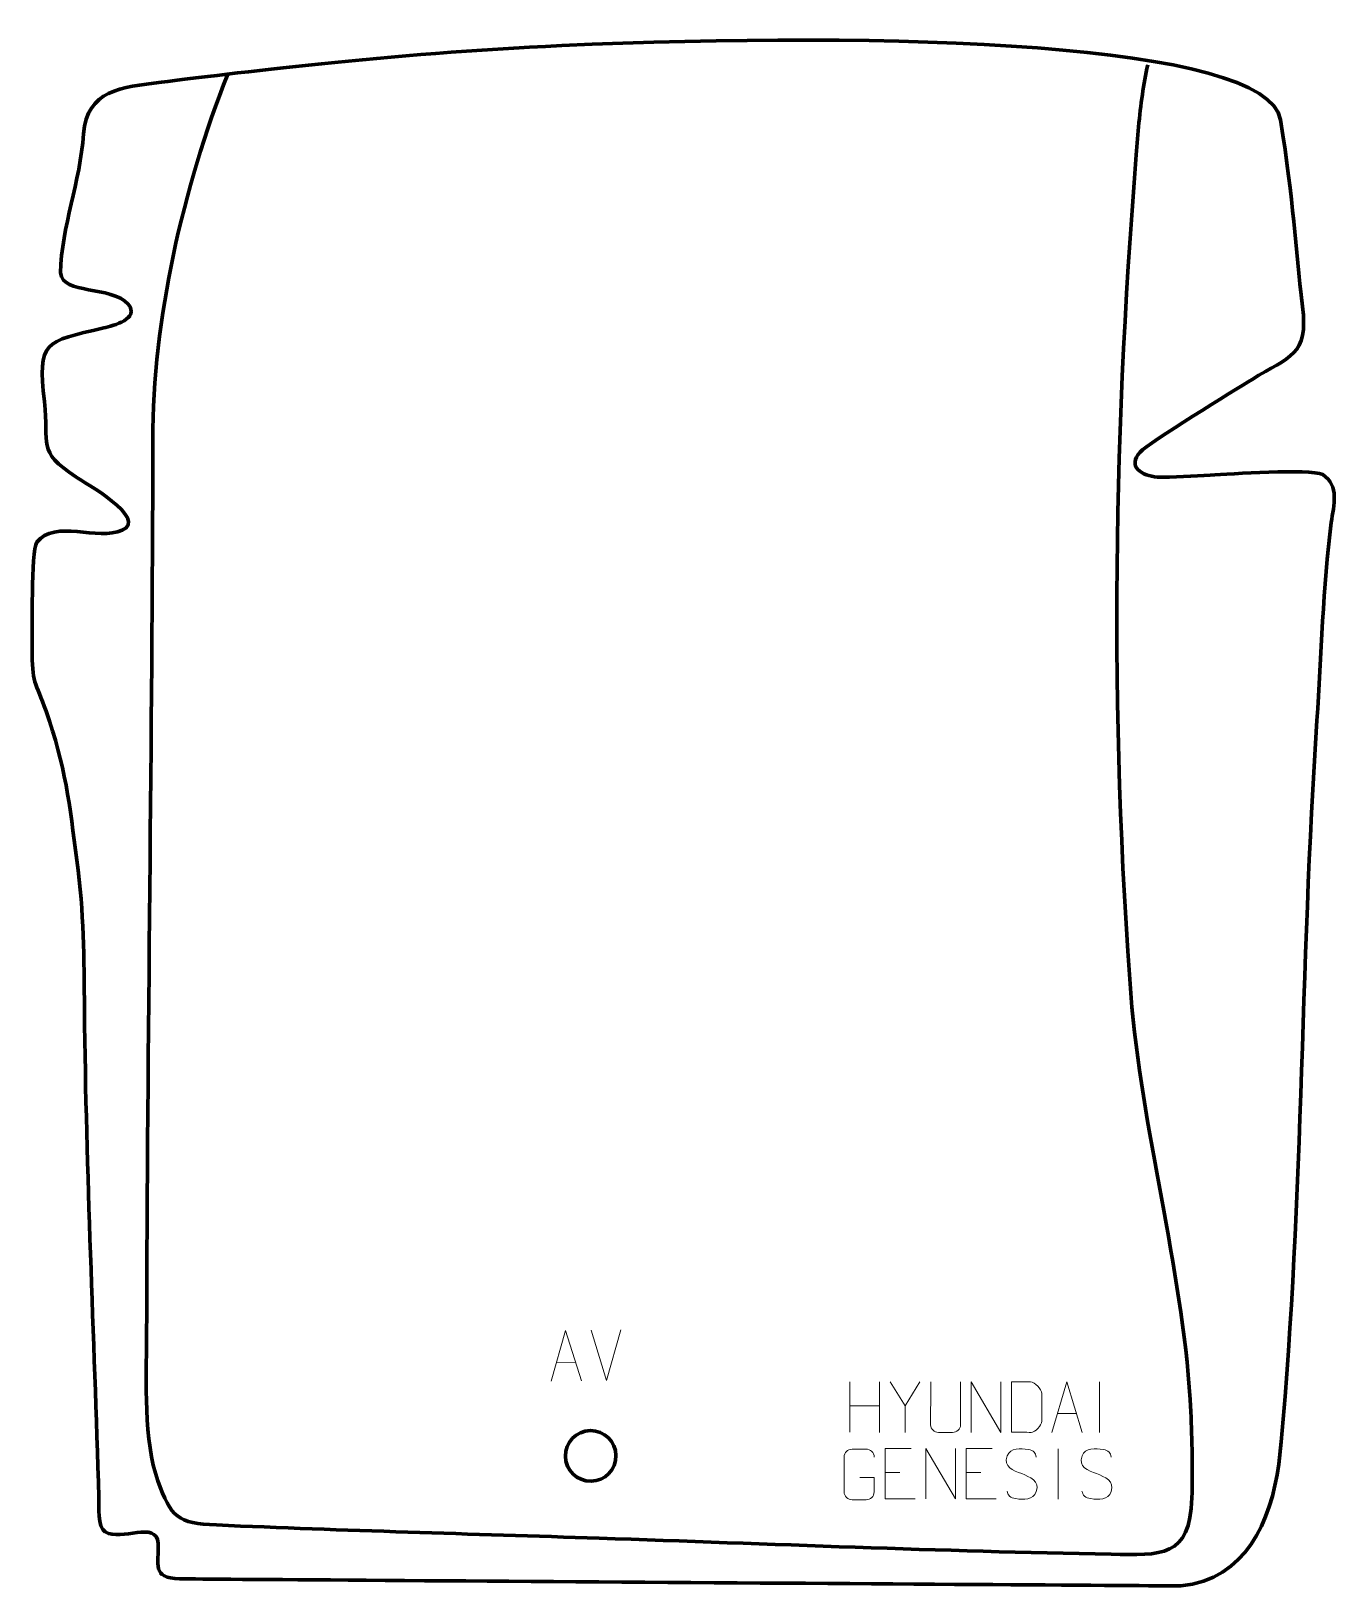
# Model space of a CAD drawing. Header units: millimetres. Extents: x 930 to 1577, y -83 to 685.
import ezdxf

# ---------------------------------------------------------------- set-up
doc = ezdxf.new("R2010")
doc.units = ezdxf.units.MM
doc.header["$MEASUREMENT"] = 0
doc.layers.add('layer 2', color=7, linetype='Continuous')
doc.layers.add('layer 3', color=7, linetype='Continuous')

msp = doc.modelspace()

# ---------------------------------------------------------------- linework, layer by layer
at = {"layer": 'layer 2', "color": 142, "lineweight": 158}
msp.add_open_spline([(1481.7158, 668.7435), (1479.7434, 659.1801), (1478.1674, 649.2862), (1477.1986, 638.0163), (1477.1986, 638.0163), (1464.6903, 490.2693), (1462.4605, 350.7074), (1473.8517, 203.0811), (1473.8517, 203.0811), (1480.0993, 136.7635), (1499.9855, 67.7881), (1502.9922, 3.1173), (1502.9922, 3.1173), (1503.6522, -11.0787), (1503.8437, -25.2976), (1503.5539, -39.5059), (1503.5539, -39.5059), (1502.6099, -69.0872), (1488.2967, -67.7697), (1463.6511, -67.3381), (1463.6511, -67.3381), (1379.305, -65.8054), (1295.097, -62.2087), (1210.797, -59.3956), (1210.797, -59.3956), (1147.8467, -57.2926), (1084.6747, -55.6241), (1021.7684, -52.8646), (1021.7684, -52.8646), (1002.4428, -52.0169), (999.367, -49.1173), (992.7725, -31.0131), (992.7725, -31.0131), (985.8184, -11.9219), (987.086, 19.1624), (987.2439, 39.7663), (987.2439, 39.7663), (987.6661, 187.5701), (989.9778, 335.3912), (990.3673, 483.159), (990.3673, 483.159), (990.2275, 543.0526), (1005.2447, 607.9278), (1027.2874, 664.1208)], degree=3, knots=[0, 0, 0, 0, 0.08333333, 0.08333333, 0.08333333, 0.08333333, 0.16666667, 0.16666667, 0.16666667, 0.16666667, 0.25, 0.25, 0.25, 0.25, 0.33333333, 0.33333333, 0.33333333, 0.33333333, 0.41666667, 0.41666667, 0.41666667, 0.41666667, 0.5, 0.5, 0.5, 0.5, 0.58333333, 0.58333333, 0.58333333, 0.58333333, 0.66666667, 0.66666667, 0.66666667, 0.66666667, 0.75, 0.75, 0.75, 0.75, 0.83333333, 0.83333333, 0.83333333, 0.83333333, 1, 1, 1, 1], dxfattribs=at)
at = {"layer": 'layer 2', "color": 250, "lineweight": 9}
for points, knots in [([(1187.112, 18.2174), (1187.112, 18.2174), (1194.1593, 43.2643), (1194.1593, 43.2643), (1194.1593, 43.2643), (1194.1593, 43.2643), (1202.0517, 18.4108), (1202.0517, 18.4108)], [0, 0, 0, 0, 0.33333333, 0.33333333, 0.33333333, 0.33333333, 1, 1, 1, 1]), ([(1369.2016, 17.8763), (1369.2016, 17.8763), (1361.8792, 5.9776), (1361.8792, 5.9776), (1361.8792, 5.9776), (1361.8792, 5.9776), (1361.8799, -7.0773), (1361.8799, -7.0773)], [0, 0, 0, 0, 0.33333333, 0.33333333, 0.33333333, 0.33333333, 1, 1, 1, 1]), ([(1389.2072, 17.8805), (1389.2068, 12.341), (1389.3026, 2.1392), (1389.303, -3.4012), (1389.303, -3.4012), (1389.1632, -5.6407), (1387.486, -7.0669), (1385.3383, -7.0774), (1385.3383, -7.0774), (1383.0064, -7.077), (1380.6745, -7.077), (1378.343, -7.0774), (1378.343, -7.0774), (1376.418, -7.1789), (1374.4459, -5.3624), (1374.4571, -3.4179), (1374.4571, -3.4179), (1374.4574, 2.144), (1374.5528, 12.3194), (1374.5524, 17.8805)], [0, 0, 0, 0, 0.16666667, 0.16666667, 0.16666667, 0.16666667, 0.33333333, 0.33333333, 0.33333333, 0.33333333, 0.5, 0.5, 0.5, 0.5, 0.66666667, 0.66666667, 0.66666667, 0.66666667, 1, 1, 1, 1]), ([(1394.5526, -7.0772), (1394.5526, -7.0772), (1394.5526, 17.8763), (1394.5526, 17.8763), (1394.5526, 17.8763), (1394.5526, 17.8763), (1409.2074, -7.0772), (1409.2074, -7.0772), (1409.2074, -7.0772), (1409.2074, -7.0772), (1409.2074, 17.8763), (1409.2074, 17.8763)], [0, 0, 0, 0, 0.25, 0.25, 0.25, 0.25, 0.5, 0.5, 0.5, 0.5, 1, 1, 1, 1]), ([(1414.4877, -7.0491), (1416.8195, -7.0487), (1421.7697, -7.0727), (1424.1012, -7.073), (1424.1012, -7.073), (1426.0262, -7.1784), (1429.3448, -3.6368), (1429.3336, -1.6195), (1429.3336, -1.6195), (1429.3332, 4.1506), (1429.3332, 6.3203), (1429.3336, 12.0896), (1429.3336, 12.0896), (1429.3293, 14.2277), (1425.9548, 17.8878), (1423.8024, 17.8743), (1423.8024, 17.8743), (1421.4767, 17.8743), (1416.7524, 17.8743), (1414.4263, 17.8743), (1414.4263, 17.8743), (1414.4267, 12.1274), (1414.488, -1.3018), (1414.4877, -7.0491)], [0, 0, 0, 0, 0.14285714, 0.14285714, 0.14285714, 0.14285714, 0.28571429, 0.28571429, 0.28571429, 0.28571429, 0.42857143, 0.42857143, 0.42857143, 0.42857143, 0.57142857, 0.57142857, 0.57142857, 0.57142857, 0.71428571, 0.71428571, 0.71428571, 0.71428571, 1, 1, 1, 1]), ([(1434.4095, -7.0772), (1434.4095, -7.0772), (1441.7805, 17.8763), (1441.7805, 17.8763), (1441.7805, 17.8763), (1441.7805, 17.8763), (1449.3504, -7.0772), (1449.3504, -7.0772)], [0, 0, 0, 0, 0.33333333, 0.33333333, 0.33333333, 0.33333333, 1, 1, 1, 1]), ([(1364.9051, -15.0107), (1364.9051, -15.0107), (1352.0312, -15.0107), (1352.0312, -15.0107), (1352.0312, -15.0107), (1352.0312, -15.0107), (1352.0312, -39.9643), (1352.0312, -39.9643), (1352.0312, -39.9643), (1352.0312, -39.9643), (1366.897, -39.9643), (1366.897, -39.9643)], [0, 0, 0, 0, 0.25, 0.25, 0.25, 0.25, 0.5, 0.5, 0.5, 0.5, 1, 1, 1, 1]), ([(1372.1367, -39.9642), (1372.1367, -39.9642), (1372.1367, -15.0107), (1372.1367, -15.0107), (1372.1367, -15.0107), (1372.1367, -15.0107), (1386.7915, -39.9642), (1386.7915, -39.9642), (1386.7915, -39.9642), (1386.7915, -39.9642), (1386.7915, -15.0107), (1386.7915, -15.0107)], [0, 0, 0, 0, 0.25, 0.25, 0.25, 0.25, 0.5, 0.5, 0.5, 0.5, 1, 1, 1, 1]), ([(1404.9051, -15.0107), (1404.9051, -15.0107), (1392.0312, -15.0107), (1392.0312, -15.0107), (1392.0312, -15.0107), (1392.0312, -15.0107), (1392.0312, -39.9643), (1392.0312, -39.9643), (1392.0312, -39.9643), (1392.0312, -39.9643), (1406.897, -39.9643), (1406.897, -39.9643)], [0, 0, 0, 0, 0.25, 0.25, 0.25, 0.25, 0.5, 0.5, 0.5, 0.5, 1, 1, 1, 1]), ([(1419.4641, -27.4875), (1415.2158, -26.0171), (1410.3077, -24.2213), (1412.3128, -18.701), (1412.3128, -18.701), (1413.8163, -14.5611), (1419.0299, -14.9496), (1422.6335, -15.5507), (1422.6335, -15.5507), (1425.4941, -16.0279), (1426.3588, -17.2411), (1426.6694, -19.3252)], [0, 0, 0, 0, 0.25, 0.25, 0.25, 0.25, 0.5, 0.5, 0.5, 0.5, 1, 1, 1, 1]), ([(1456.4641, -27.4875), (1452.2158, -26.0171), (1447.3077, -24.2213), (1449.3128, -18.701), (1449.3128, -18.701), (1450.8163, -14.5611), (1456.0299, -14.9496), (1459.6335, -15.5507), (1459.6335, -15.5507), (1462.4941, -16.0279), (1463.3588, -17.2411), (1463.6694, -19.3252)], [0, 0, 0, 0, 0.25, 0.25, 0.25, 0.25, 0.5, 0.5, 0.5, 0.5, 1, 1, 1, 1]), ([(1339.4542, -29.3814), (1339.4542, -29.3814), (1346.6223, -29.3814), (1346.6223, -29.3814), (1346.6223, -29.3814), (1346.6223, -29.3814), (1346.6223, -36.5495), (1346.6223, -36.5495), (1346.6223, -36.5495), (1346.4826, -38.8729), (1344.8054, -40.3525), (1342.6576, -40.3633), (1342.6576, -40.3633), (1340.3258, -40.3629), (1337.9938, -40.3629), (1335.6623, -40.3633), (1335.6623, -40.3633), (1333.7374, -40.4687), (1331.7652, -38.5842), (1331.7764, -36.5669), (1331.7764, -36.5669), (1331.7768, -30.7968), (1331.7768, -25.0271), (1331.7764, -19.2578), (1331.7764, -19.2578), (1331.7806, -17.1197), (1333.5274, -15.4005), (1335.6797, -15.4139), (1335.6797, -15.4139), (1338.0054, -15.4139), (1340.3315, -15.4139), (1342.6576, -15.4139), (1342.6576, -15.4139), (1344.6043, -15.3785), (1346.5957, -16.87), (1346.6223, -19.3077)], [0, 0, 0, 0, 0.1, 0.1, 0.1, 0.1, 0.2, 0.2, 0.2, 0.2, 0.3, 0.3, 0.3, 0.3, 0.4, 0.4, 0.4, 0.4, 0.5, 0.5, 0.5, 0.5, 0.6, 0.6, 0.6, 0.6, 0.7, 0.7, 0.7, 0.7, 0.8, 0.8, 0.8, 0.8, 1, 1, 1, 1]), ([(1419.4641, -27.4876), (1423.4827, -29.1343), (1428.5122, -31.0226), (1426.6782, -36.3829), (1426.6782, -36.3829), (1425.2184, -40.6493), (1420.3076, -40.3926), (1416.5815, -39.8379), (1416.5815, -39.8379), (1413.8315, -39.4281), (1412.6106, -38.2146), (1412.2326, -36.1024)], [0, 0, 0, 0, 0.25, 0.25, 0.25, 0.25, 0.5, 0.5, 0.5, 0.5, 1, 1, 1, 1]), ([(1456.4641, -27.4876), (1460.4827, -29.1343), (1465.5122, -31.0226), (1463.6782, -36.3829), (1463.6782, -36.3829), (1462.2184, -40.6493), (1457.3076, -40.3926), (1453.5815, -39.8379), (1453.5815, -39.8379), (1450.8315, -39.4281), (1449.6106, -38.2146), (1449.2326, -36.1024)], [0, 0, 0, 0, 0.25, 0.25, 0.25, 0.25, 0.5, 0.5, 0.5, 0.5, 1, 1, 1, 1])]:
    msp.add_open_spline(points, degree=3, knots=knots, dxfattribs=at)
for points in [[(1214.4693, 18.5643), (1214.4693, 18.5643), (1206.8251, 43.421), (1206.8251, 43.421)], [(1221.4675, 43.6106), (1221.4675, 43.6106), (1214.4694, 18.5643), (1214.4694, 18.5643)], [(1189.7146, 27.5013), (1189.7146, 27.5013), (1199.2096, 27.6242), (1199.2096, 27.6242)], [(1334.5575, 17.8597), (1334.5575, 17.8597), (1334.5575, -6.9178), (1334.5575, -6.9178)], [(1349.2008, 17.8597), (1349.2008, 17.8597), (1349.2008, -7.0938), (1349.2008, -7.0938)], [(1361.8792, 5.9776), (1361.8792, 5.9776), (1354.5583, 17.8763), (1354.5583, 17.8763)], [(1457.88, 17.8866), (1457.88, 17.8866), (1457.88, -7.0875), (1457.88, -7.0875)], [(1334.5575, 5.9774), (1334.5575, 5.9774), (1349.2008, 5.9778), (1349.2008, 5.9778)], [(1437.1321, 2.1722), (1437.1321, 2.1722), (1446.6278, 2.1722), (1446.6278, 2.1722)], [(1437.4586, -15.1743), (1437.4586, -15.1743), (1437.4586, -40.1484), (1437.4586, -40.1484)], [(1352.0312, -26.8904), (1352.0312, -26.8904), (1359.1993, -26.8904), (1359.1993, -26.8904)], [(1392.0312, -26.8904), (1392.0312, -26.8904), (1399.1993, -26.8904), (1399.1993, -26.8904)]]:
    msp.add_open_spline(points, degree=3, dxfattribs=at)
at = {"layer": 'layer 2', "color": 142, "lineweight": 200}
msp.add_open_spline([(1206.7458, -31.21), (1213.6488, -31.1206), (1219.1723, -25.4521), (1219.083, -18.5492), (1219.083, -18.5492), (1218.9936, -11.6463), (1213.3252, -6.1227), (1206.4222, -6.212), (1206.4222, -6.212), (1199.5192, -6.3014), (1193.9957, -11.9699), (1194.085, -18.8728), (1194.085, -18.8728), (1194.1744, -25.7757), (1199.8428, -31.2993), (1206.7458, -31.21)], degree=3, knots=[0, 0, 0, 0, 0.2, 0.2, 0.2, 0.2, 0.4, 0.4, 0.4, 0.4, 0.6, 0.6, 0.6, 0.6, 1, 1, 1, 1], dxfattribs=at)
at = {"layer": 'layer 3', "color": 242, "lineweight": 158}
msp.add_open_spline([(994.6155, 660.1343), (974.3785, 657.6309), (957.9775, 656.2606), (956.065, 634.5904), (956.065, 634.5904), (954.5395, 610.7705), (945.1738, 588.9768), (944.7086, 565.9197), (944.7086, 565.9197), (945.6884, 555.0979), (969.5124, 559.7142), (978.1774, 550.5237), (978.1774, 550.5237), (984.0038, 543.0824), (970.8985, 539.8563), (966.0595, 538.71), (966.0595, 538.71), (936.6859, 531.7518), (933.3089, 532.4428), (936.804, 502.3002), (936.804, 502.3002), (939.1472, 480.6435), (932.7301, 478.3125), (952.3086, 465.0495), (952.3086, 465.0495), (956.1638, 462.5629), (988.3765, 444.5322), (975.2252, 438.7148), (975.2252, 438.7148), (963.0975, 433.35), (942.079, 444.3129), (932.9468, 432.8271), (932.9468, 432.8271), (930.2029, 427.7504), (930.8409, 388.8131), (930.7483, 380.1072), (930.7483, 380.1072), (930.4956, 363.4321), (932.3488, 363.8086), (937.5662, 349.2548), (937.5662, 349.2548), (947.1234, 322.5953), (949.2574, 303.1076), (952.7882, 275.6251), (952.7882, 275.6251), (956.3264, 249.1631), (956.3849, 227.9876), (956.5529, 201.5532), (956.5529, 201.5532), (957.3618, 120.9481), (961.3066, 41.2265), (963.6744, -39.247), (963.6744, -39.247), (963.7854, -43.3933), (962.9276, -53.9199), (966.8189, -56.296), (966.8189, -56.296), (974.728, -61.1256), (992.1804, -50.3603), (992.8883, -61.8985), (992.8883, -61.8985), (993.5231, -72.2447), (989.4693, -79.2148), (1003.5598, -79.4554), (1003.5598, -79.4554), (1017.6503, -79.696), (1498.1069, -82.9627), (1498.1069, -82.9627), (1498.1069, -82.9627), (1530.1902, -79.6827), (1542.4255, -51.1912), (1546.4975, -22.8369), (1546.4975, -22.8369), (1558.4512, 95.2093), (1557.1096, 224.1366), (1565.2593, 344.6323), (1565.2593, 344.6323), (1567.4346, 376.8287), (1568.2266, 410.7447), (1572.338, 442.546), (1572.338, 442.546), (1573.5621, 451.4095), (1576.6225, 460.456), (1568.1279, 466.2776), (1568.1279, 466.2776), (1561.3627, 469.3571), (1522.5787, 466.4177), (1512.6093, 466.0032), (1512.6093, 466.0032), (1504.9594, 465.7076), (1493.5884, 464.5548), (1486.5004, 465.0191), (1486.5004, 465.0191), (1478.9251, 465.5153), (1471.3456, 470.2177), (1477.941, 477.3542), (1477.941, 477.3542), (1482.1464, 481.9048), (1524.7973, 508.041), (1533.2484, 513.284), (1533.2484, 513.284), (1551.9816, 524.8642), (1561.059, 524.9163), (1558.2132, 549.3399), (1558.2132, 549.3399), (1554.166, 580.2883), (1554.2148, 599.7588), (1547.2293, 641.5767), (1547.2293, 641.5767), (1540.7735, 680.2239), (1352.0733, 685.3973), (1192.2565, 678.2228), (1192.2565, 678.2228), (1107.4463, 674.4156), (1026.5881, 664.0895), (994.6155, 660.1343)], degree=3, knots=[0, 0, 0, 0, 0.03333333, 0.03333333, 0.03333333, 0.03333333, 0.06666667, 0.06666667, 0.06666667, 0.06666667, 0.1, 0.1, 0.1, 0.1, 0.13333333, 0.13333333, 0.13333333, 0.13333333, 0.16666667, 0.16666667, 0.16666667, 0.16666667, 0.2, 0.2, 0.2, 0.2, 0.23333333, 0.23333333, 0.23333333, 0.23333333, 0.26666667, 0.26666667, 0.26666667, 0.26666667, 0.3, 0.3, 0.3, 0.3, 0.33333333, 0.33333333, 0.33333333, 0.33333333, 0.36666667, 0.36666667, 0.36666667, 0.36666667, 0.4, 0.4, 0.4, 0.4, 0.43333333, 0.43333333, 0.43333333, 0.43333333, 0.46666667, 0.46666667, 0.46666667, 0.46666667, 0.5, 0.5, 0.5, 0.5, 0.53333333, 0.53333333, 0.53333333, 0.53333333, 0.56666667, 0.56666667, 0.56666667, 0.56666667, 0.6, 0.6, 0.6, 0.6, 0.63333333, 0.63333333, 0.63333333, 0.63333333, 0.66666667, 0.66666667, 0.66666667, 0.66666667, 0.7, 0.7, 0.7, 0.7, 0.73333333, 0.73333333, 0.73333333, 0.73333333, 0.76666667, 0.76666667, 0.76666667, 0.76666667, 0.8, 0.8, 0.8, 0.8, 0.83333333, 0.83333333, 0.83333333, 0.83333333, 0.86666667, 0.86666667, 0.86666667, 0.86666667, 0.9, 0.9, 0.9, 0.9, 0.93333333, 0.93333333, 0.93333333, 0.93333333, 1, 1, 1, 1], dxfattribs=at)

doc.saveas('drawing.dxf')
